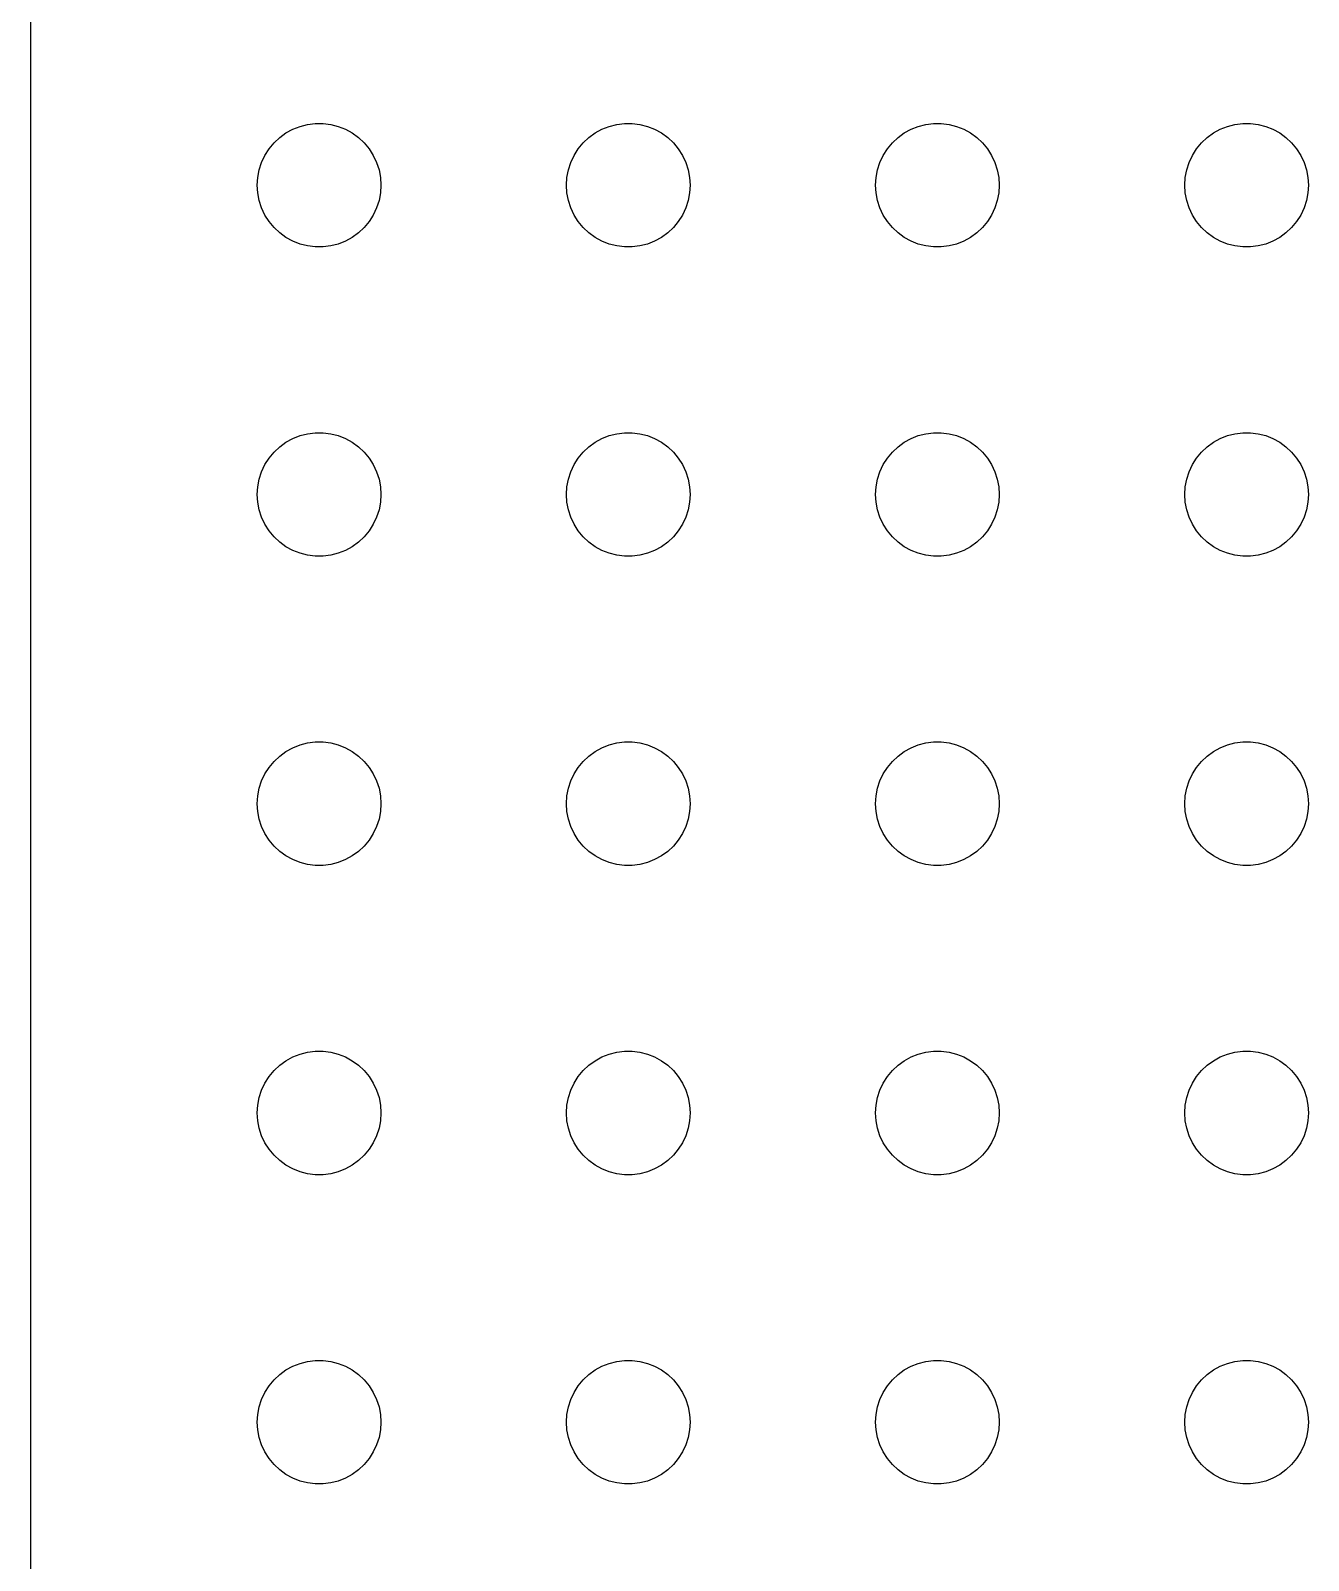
# Model space of a CAD drawing. Header units: metres. Extents: x -150 to 150, y -149 to 149.
# Drawn here: x -149.5 to -118.5, y -40.85 to -3.75 of the extents above; entities that cross this region are included whole.
import ezdxf

# ---------------------------------------------------------------- set-up
doc = ezdxf.new("R2010")
doc.units = ezdxf.units.M

msp = doc.modelspace()

# ---------------------------------------------------------------- linework, layer by layer
for p, q in [((-149.5, 144.5), (-149.5, -144.5)), ((-143.456, -6.34422), (-143.304, -6.23351)), ((-143.304, -6.23351), (-143.139, -6.14275)), ((-143.139, -6.14275), (-142.964, -6.07341)), ((-142.964, -6.07341), (-142.781, -6.02657)), ((-142.781, -6.02657), (-142.594, -6.00294)), ((-142.594, -6.00294), (-142.406, -6.00294)), ((-142.406, -6.00294), (-142.219, -6.02657)), ((-142.219, -6.02657), (-142.036, -6.07341)), ((-142.036, -6.07341), (-141.861, -6.14275)), ((-141.861, -6.14275), (-141.696, -6.23351)), ((-141.696, -6.23351), (-141.544, -6.34422)), ((-135.956, -6.34422), (-135.804, -6.23351)), ((-135.804, -6.23351), (-135.639, -6.14275)), ((-135.639, -6.14275), (-135.464, -6.07341)), ((-135.464, -6.07341), (-135.281, -6.02657)), ((-135.281, -6.02657), (-135.094, -6.00294)), ((-135.094, -6.00294), (-134.906, -6.00294)), ((-134.906, -6.00294), (-134.719, -6.02657)), ((-134.719, -6.02657), (-134.536, -6.07341)), ((-134.536, -6.07341), (-134.361, -6.14275)), ((-134.361, -6.14275), (-134.196, -6.23351)), ((-134.196, -6.23351), (-134.044, -6.34422)), ((-128.456, -6.34422), (-128.304, -6.23351)), ((-128.304, -6.23351), (-128.139, -6.14275)), ((-128.139, -6.14275), (-127.964, -6.07341)), ((-127.964, -6.07341), (-127.781, -6.02657)), ((-127.781, -6.02657), (-127.594, -6.00294)), ((-127.594, -6.00294), (-127.406, -6.00294)), ((-127.406, -6.00294), (-127.219, -6.02657)), ((-127.219, -6.02657), (-127.036, -6.07341)), ((-127.036, -6.07341), (-126.861, -6.14275)), ((-126.861, -6.14275), (-126.696, -6.23351)), ((-126.696, -6.23351), (-126.544, -6.34422)), ((-120.956, -6.34422), (-120.804, -6.23351)), ((-120.804, -6.23351), (-120.639, -6.14275)), ((-120.639, -6.14275), (-120.464, -6.07341)), ((-120.464, -6.07341), (-120.281, -6.02657)), ((-120.281, -6.02657), (-120.094, -6.00294)), ((-120.094, -6.00294), (-119.906, -6.00294)), ((-119.906, -6.00294), (-119.719, -6.02657)), ((-119.719, -6.02657), (-119.536, -6.07341)), ((-119.536, -6.07341), (-119.361, -6.14275)), ((-119.361, -6.14275), (-119.196, -6.23351)), ((-119.196, -6.23351), (-119.044, -6.34422)), ((-143.814, -6.77736), (-143.714, -6.61832)), ((-143.714, -6.61832), (-143.593, -6.47318)), ((-143.593, -6.47318), (-143.456, -6.34422)), ((-141.544, -6.34422), (-141.407, -6.47318)), ((-141.407, -6.47318), (-141.286, -6.61832)), ((-141.286, -6.61832), (-141.186, -6.77736)), ((-136.314, -6.77736), (-136.214, -6.61832)), ((-136.214, -6.61832), (-136.093, -6.47318)), ((-136.093, -6.47318), (-135.956, -6.34422)), ((-134.044, -6.34422), (-133.907, -6.47318)), ((-133.907, -6.47318), (-133.786, -6.61832)), ((-133.786, -6.61832), (-133.686, -6.77736)), ((-128.814, -6.77736), (-128.714, -6.61832)), ((-128.714, -6.61832), (-128.593, -6.47318)), ((-128.593, -6.47318), (-128.456, -6.34422)), ((-126.544, -6.34422), (-126.407, -6.47318)), ((-126.407, -6.47318), (-126.286, -6.61832)), ((-126.286, -6.61832), (-126.186, -6.77736)), ((-121.314, -6.77736), (-121.214, -6.61832)), ((-121.214, -6.61832), (-121.093, -6.47318)), ((-121.093, -6.47318), (-120.956, -6.34422)), ((-119.044, -6.34422), (-118.907, -6.47318)), ((-118.907, -6.47318), (-118.786, -6.61832)), ((-118.786, -6.61832), (-118.686, -6.77736)), ((-143.953, -7.12695), (-143.895, -6.9478)), ((-143.895, -6.9478), (-143.814, -6.77736)), ((-141.186, -6.77736), (-141.105, -6.9478)), ((-141.105, -6.9478), (-141.047, -7.12695)), ((-136.453, -7.12695), (-136.395, -6.9478)), ((-136.395, -6.9478), (-136.314, -6.77736)), ((-133.686, -6.77736), (-133.605, -6.9478)), ((-133.605, -6.9478), (-133.547, -7.12695)), ((-128.953, -7.12695), (-128.895, -6.9478)), ((-128.895, -6.9478), (-128.814, -6.77736)), ((-126.186, -6.77736), (-126.105, -6.9478)), ((-126.105, -6.9478), (-126.047, -7.12695)), ((-121.453, -7.12695), (-121.395, -6.9478)), ((-121.395, -6.9478), (-121.314, -6.77736)), ((-118.686, -6.77736), (-118.605, -6.9478)), ((-118.605, -6.9478), (-118.547, -7.12695)), ((-144, -7.5), (-143.988, -7.312)), ((-143.988, -7.312), (-143.953, -7.12695)), ((-141.047, -7.12695), (-141.012, -7.312)), ((-141.012, -7.312), (-141, -7.5)), ((-136.5, -7.5), (-136.488, -7.312)), ((-136.488, -7.312), (-136.453, -7.12695)), ((-133.547, -7.12695), (-133.512, -7.312)), ((-133.512, -7.312), (-133.5, -7.5)), ((-129, -7.5), (-128.988, -7.312)), ((-128.988, -7.312), (-128.953, -7.12695)), ((-126.047, -7.12695), (-126.012, -7.312)), ((-126.012, -7.312), (-126, -7.5)), ((-121.5, -7.5), (-121.488, -7.312)), ((-121.488, -7.312), (-121.453, -7.12695)), ((-118.547, -7.12695), (-118.512, -7.312)), ((-118.512, -7.312), (-118.5, -7.5)), ((-143.988, -7.68799), (-144, -7.5)), ((-143.953, -7.87303), (-143.988, -7.68799)), ((-141.012, -7.68799), (-141.047, -7.87303)), ((-141, -7.5), (-141.012, -7.68799)), ((-136.488, -7.68799), (-136.5, -7.5)), ((-136.453, -7.87303), (-136.488, -7.68799)), ((-133.512, -7.68799), (-133.547, -7.87303)), ((-133.5, -7.5), (-133.512, -7.68799)), ((-128.988, -7.68799), (-129, -7.5)), ((-128.953, -7.87303), (-128.988, -7.68799)), ((-126.012, -7.68799), (-126.047, -7.87303)), ((-126, -7.5), (-126.012, -7.68799)), ((-121.488, -7.68799), (-121.5, -7.5)), ((-121.453, -7.87303), (-121.488, -7.68799)), ((-118.512, -7.68799), (-118.547, -7.87303)), ((-118.5, -7.5), (-118.512, -7.68799)), ((-143.895, -8.05219), (-143.953, -7.87303)), ((-143.814, -8.22263), (-143.895, -8.05219)), ((-141.105, -8.05219), (-141.186, -8.22263)), ((-141.047, -7.87303), (-141.105, -8.05219)), ((-136.395, -8.05219), (-136.453, -7.87303)), ((-136.314, -8.22263), (-136.395, -8.05219)), ((-133.605, -8.05219), (-133.686, -8.22263)), ((-133.547, -7.87303), (-133.605, -8.05219)), ((-128.895, -8.05219), (-128.953, -7.87303)), ((-128.814, -8.22263), (-128.895, -8.05219)), ((-126.105, -8.05219), (-126.186, -8.22263)), ((-126.047, -7.87303), (-126.105, -8.05219)), ((-121.395, -8.05219), (-121.453, -7.87303)), ((-121.314, -8.22263), (-121.395, -8.05219)), ((-118.605, -8.05219), (-118.686, -8.22263)), ((-118.547, -7.87303), (-118.605, -8.05219)), ((-143.714, -8.38167), (-143.814, -8.22263)), ((-143.593, -8.52681), (-143.714, -8.38167)), ((-143.456, -8.65576), (-143.593, -8.52681)), ((-141.407, -8.52681), (-141.544, -8.65576)), ((-141.286, -8.38167), (-141.407, -8.52681)), ((-141.186, -8.22263), (-141.286, -8.38167)), ((-136.214, -8.38167), (-136.314, -8.22263)), ((-136.093, -8.52681), (-136.214, -8.38167)), ((-135.956, -8.65576), (-136.093, -8.52681)), ((-133.907, -8.52681), (-134.044, -8.65576)), ((-133.786, -8.38167), (-133.907, -8.52681)), ((-133.686, -8.22263), (-133.786, -8.38167)), ((-128.714, -8.38167), (-128.814, -8.22263)), ((-128.593, -8.52681), (-128.714, -8.38167)), ((-128.456, -8.65576), (-128.593, -8.52681)), ((-126.407, -8.52681), (-126.544, -8.65576)), ((-126.286, -8.38167), (-126.407, -8.52681)), ((-126.186, -8.22263), (-126.286, -8.38167)), ((-121.214, -8.38167), (-121.314, -8.22263)), ((-121.093, -8.52681), (-121.214, -8.38167)), ((-120.956, -8.65576), (-121.093, -8.52681)), ((-118.907, -8.52681), (-119.044, -8.65576)), ((-118.786, -8.38167), (-118.907, -8.52681)), ((-118.686, -8.22263), (-118.786, -8.38167)), ((-143.304, -8.76648), (-143.456, -8.65576)), ((-143.139, -8.85724), (-143.304, -8.76648)), ((-142.964, -8.92657), (-143.139, -8.85724)), ((-141.861, -8.85724), (-142.036, -8.92657)), ((-141.696, -8.76648), (-141.861, -8.85724)), ((-141.544, -8.65576), (-141.696, -8.76648)), ((-135.804, -8.76648), (-135.956, -8.65576)), ((-135.639, -8.85724), (-135.804, -8.76648)), ((-135.464, -8.92657), (-135.639, -8.85724)), ((-134.361, -8.85724), (-134.536, -8.92657)), ((-134.196, -8.76648), (-134.361, -8.85724)), ((-134.044, -8.65576), (-134.196, -8.76648)), ((-128.304, -8.76648), (-128.456, -8.65576)), ((-128.139, -8.85724), (-128.304, -8.76648)), ((-127.964, -8.92657), (-128.139, -8.85724)), ((-126.861, -8.85724), (-127.036, -8.92657)), ((-126.696, -8.76648), (-126.861, -8.85724)), ((-126.544, -8.65576), (-126.696, -8.76648)), ((-120.804, -8.76648), (-120.956, -8.65576)), ((-120.639, -8.85724), (-120.804, -8.76648)), ((-120.464, -8.92657), (-120.639, -8.85724)), ((-119.361, -8.85724), (-119.536, -8.92657)), ((-119.196, -8.76648), (-119.361, -8.85724)), ((-119.044, -8.65576), (-119.196, -8.76648)), ((-142.781, -8.97342), (-142.964, -8.92657)), ((-142.594, -8.99704), (-142.781, -8.97342)), ((-142.406, -8.99704), (-142.594, -8.99704)), ((-142.219, -8.97342), (-142.406, -8.99704)), ((-142.036, -8.92657), (-142.219, -8.97342)), ((-135.281, -8.97342), (-135.464, -8.92657)), ((-135.094, -8.99704), (-135.281, -8.97342)), ((-134.906, -8.99704), (-135.094, -8.99704)), ((-134.719, -8.97342), (-134.906, -8.99704)), ((-134.536, -8.92657), (-134.719, -8.97342)), ((-127.781, -8.97342), (-127.964, -8.92657)), ((-127.594, -8.99704), (-127.781, -8.97342)), ((-127.406, -8.99704), (-127.594, -8.99704)), ((-127.219, -8.97342), (-127.406, -8.99704)), ((-127.036, -8.92657), (-127.219, -8.97342)), ((-120.281, -8.97342), (-120.464, -8.92657)), ((-120.094, -8.99704), (-120.281, -8.97342)), ((-119.906, -8.99704), (-120.094, -8.99704)), ((-119.719, -8.97342), (-119.906, -8.99704)), ((-119.536, -8.92657), (-119.719, -8.97342)), ((-143.304, -13.7335), (-143.139, -13.6427)), ((-143.139, -13.6427), (-142.964, -13.5734)), ((-142.964, -13.5734), (-142.781, -13.5266)), ((-142.781, -13.5266), (-142.594, -13.5029)), ((-142.594, -13.5029), (-142.406, -13.5029)), ((-142.406, -13.5029), (-142.219, -13.5266)), ((-142.219, -13.5266), (-142.036, -13.5734)), ((-142.036, -13.5734), (-141.861, -13.6427)), ((-141.861, -13.6427), (-141.696, -13.7335)), ((-135.804, -13.7335), (-135.639, -13.6427)), ((-135.639, -13.6427), (-135.464, -13.5734)), ((-135.464, -13.5734), (-135.281, -13.5266)), ((-135.281, -13.5266), (-135.094, -13.5029)), ((-135.094, -13.5029), (-134.906, -13.5029)), ((-134.906, -13.5029), (-134.719, -13.5266)), ((-134.719, -13.5266), (-134.536, -13.5734)), ((-134.536, -13.5734), (-134.361, -13.6427)), ((-134.361, -13.6427), (-134.196, -13.7335)), ((-128.304, -13.7335), (-128.139, -13.6427)), ((-128.139, -13.6427), (-127.964, -13.5734)), ((-127.964, -13.5734), (-127.781, -13.5266)), ((-127.781, -13.5266), (-127.594, -13.5029)), ((-127.594, -13.5029), (-127.406, -13.5029)), ((-127.406, -13.5029), (-127.219, -13.5266)), ((-127.219, -13.5266), (-127.036, -13.5734)), ((-127.036, -13.5734), (-126.861, -13.6427)), ((-126.861, -13.6427), (-126.696, -13.7335)), ((-120.804, -13.7335), (-120.639, -13.6427)), ((-120.639, -13.6427), (-120.464, -13.5734)), ((-120.464, -13.5734), (-120.281, -13.5266)), ((-120.281, -13.5266), (-120.094, -13.5029)), ((-120.094, -13.5029), (-119.906, -13.5029)), ((-119.906, -13.5029), (-119.719, -13.5266)), ((-119.719, -13.5266), (-119.536, -13.5734)), ((-119.536, -13.5734), (-119.361, -13.6427)), ((-119.361, -13.6427), (-119.196, -13.7335)), ((-143.714, -14.1183), (-143.593, -13.9732)), ((-143.593, -13.9732), (-143.456, -13.8442)), ((-143.456, -13.8442), (-143.304, -13.7335)), ((-141.696, -13.7335), (-141.544, -13.8442)), ((-141.544, -13.8442), (-141.407, -13.9732)), ((-141.407, -13.9732), (-141.286, -14.1183)), ((-136.214, -14.1183), (-136.093, -13.9732)), ((-136.093, -13.9732), (-135.956, -13.8442)), ((-135.956, -13.8442), (-135.804, -13.7335)), ((-134.196, -13.7335), (-134.044, -13.8442)), ((-134.044, -13.8442), (-133.907, -13.9732)), ((-133.907, -13.9732), (-133.786, -14.1183)), ((-128.714, -14.1183), (-128.593, -13.9732)), ((-128.593, -13.9732), (-128.456, -13.8442)), ((-128.456, -13.8442), (-128.304, -13.7335)), ((-126.696, -13.7335), (-126.544, -13.8442)), ((-126.544, -13.8442), (-126.407, -13.9732)), ((-126.407, -13.9732), (-126.286, -14.1183)), ((-121.214, -14.1183), (-121.093, -13.9732)), ((-121.093, -13.9732), (-120.956, -13.8442)), ((-120.956, -13.8442), (-120.804, -13.7335)), ((-119.196, -13.7335), (-119.044, -13.8442)), ((-119.044, -13.8442), (-118.907, -13.9732)), ((-118.907, -13.9732), (-118.786, -14.1183)), ((-143.953, -14.627), (-143.895, -14.4478)), ((-143.895, -14.4478), (-143.814, -14.2774)), ((-143.814, -14.2774), (-143.714, -14.1183)), ((-141.286, -14.1183), (-141.186, -14.2774)), ((-141.186, -14.2774), (-141.105, -14.4478)), ((-141.105, -14.4478), (-141.047, -14.627)), ((-136.453, -14.627), (-136.395, -14.4478)), ((-136.395, -14.4478), (-136.314, -14.2774)), ((-136.314, -14.2774), (-136.214, -14.1183)), ((-133.786, -14.1183), (-133.686, -14.2774)), ((-133.686, -14.2774), (-133.605, -14.4478)), ((-133.605, -14.4478), (-133.547, -14.627)), ((-128.953, -14.627), (-128.895, -14.4478)), ((-128.895, -14.4478), (-128.814, -14.2774)), ((-128.814, -14.2774), (-128.714, -14.1183)), ((-126.286, -14.1183), (-126.186, -14.2774)), ((-126.186, -14.2774), (-126.105, -14.4478)), ((-126.105, -14.4478), (-126.047, -14.627)), ((-121.453, -14.627), (-121.395, -14.4478)), ((-121.395, -14.4478), (-121.314, -14.2774)), ((-121.314, -14.2774), (-121.214, -14.1183)), ((-118.786, -14.1183), (-118.686, -14.2774)), ((-118.686, -14.2774), (-118.605, -14.4478)), ((-118.605, -14.4478), (-118.547, -14.627)), ((-144, -15), (-143.988, -14.812)), ((-143.988, -14.812), (-143.953, -14.627)), ((-141.047, -14.627), (-141.012, -14.812)), ((-141.012, -14.812), (-141, -15)), ((-136.5, -15), (-136.488, -14.812)), ((-136.488, -14.812), (-136.453, -14.627)), ((-133.547, -14.627), (-133.512, -14.812)), ((-133.512, -14.812), (-133.5, -15)), ((-129, -15), (-128.988, -14.812)), ((-128.988, -14.812), (-128.953, -14.627)), ((-126.047, -14.627), (-126.012, -14.812)), ((-126.012, -14.812), (-126, -15)), ((-121.5, -15), (-121.488, -14.812)), ((-121.488, -14.812), (-121.453, -14.627)), ((-118.547, -14.627), (-118.512, -14.812)), ((-118.512, -14.812), (-118.5, -15)), ((-143.988, -15.188), (-144, -15)), ((-143.953, -15.373), (-143.988, -15.188)), ((-141.012, -15.188), (-141.047, -15.373)), ((-141, -15), (-141.012, -15.188)), ((-136.488, -15.188), (-136.5, -15)), ((-136.453, -15.373), (-136.488, -15.188)), ((-133.512, -15.188), (-133.547, -15.373)), ((-133.5, -15), (-133.512, -15.188)), ((-128.988, -15.188), (-129, -15)), ((-128.953, -15.373), (-128.988, -15.188)), ((-126.012, -15.188), (-126.047, -15.373)), ((-126, -15), (-126.012, -15.188)), ((-121.488, -15.188), (-121.5, -15)), ((-121.453, -15.373), (-121.488, -15.188)), ((-118.512, -15.188), (-118.547, -15.373)), ((-118.5, -15), (-118.512, -15.188)), ((-143.895, -15.5522), (-143.953, -15.373)), ((-143.814, -15.7226), (-143.895, -15.5522)), ((-141.105, -15.5522), (-141.186, -15.7226)), ((-141.047, -15.373), (-141.105, -15.5522)), ((-136.395, -15.5522), (-136.453, -15.373)), ((-136.314, -15.7226), (-136.395, -15.5522)), ((-133.605, -15.5522), (-133.686, -15.7226)), ((-133.547, -15.373), (-133.605, -15.5522)), ((-128.895, -15.5522), (-128.953, -15.373)), ((-128.814, -15.7226), (-128.895, -15.5522)), ((-126.105, -15.5522), (-126.186, -15.7226)), ((-126.047, -15.373), (-126.105, -15.5522)), ((-121.395, -15.5522), (-121.453, -15.373)), ((-121.314, -15.7226), (-121.395, -15.5522)), ((-118.605, -15.5522), (-118.686, -15.7226)), ((-118.547, -15.373), (-118.605, -15.5522)), ((-143.714, -15.8817), (-143.814, -15.7226)), ((-143.593, -16.0268), (-143.714, -15.8817)), ((-141.286, -15.8817), (-141.407, -16.0268)), ((-141.186, -15.7226), (-141.286, -15.8817)), ((-136.214, -15.8817), (-136.314, -15.7226)), ((-136.093, -16.0268), (-136.214, -15.8817)), ((-133.786, -15.8817), (-133.907, -16.0268)), ((-133.686, -15.7226), (-133.786, -15.8817)), ((-128.714, -15.8817), (-128.814, -15.7226)), ((-128.593, -16.0268), (-128.714, -15.8817)), ((-126.286, -15.8817), (-126.407, -16.0268)), ((-126.186, -15.7226), (-126.286, -15.8817)), ((-121.214, -15.8817), (-121.314, -15.7226)), ((-121.093, -16.0268), (-121.214, -15.8817)), ((-118.786, -15.8817), (-118.907, -16.0268)), ((-118.686, -15.7226), (-118.786, -15.8817)), ((-143.456, -16.1558), (-143.593, -16.0268)), ((-143.304, -16.2665), (-143.456, -16.1558)), ((-143.139, -16.3572), (-143.304, -16.2665)), ((-141.696, -16.2665), (-141.861, -16.3572)), ((-141.544, -16.1558), (-141.696, -16.2665)), ((-141.407, -16.0268), (-141.544, -16.1558)), ((-135.956, -16.1558), (-136.093, -16.0268)), ((-135.804, -16.2665), (-135.956, -16.1558)), ((-135.639, -16.3572), (-135.804, -16.2665)), ((-134.196, -16.2665), (-134.361, -16.3572)), ((-134.044, -16.1558), (-134.196, -16.2665)), ((-133.907, -16.0268), (-134.044, -16.1558)), ((-128.456, -16.1558), (-128.593, -16.0268)), ((-128.304, -16.2665), (-128.456, -16.1558)), ((-128.139, -16.3572), (-128.304, -16.2665)), ((-126.696, -16.2665), (-126.861, -16.3572)), ((-126.544, -16.1558), (-126.696, -16.2665)), ((-126.407, -16.0268), (-126.544, -16.1558)), ((-120.956, -16.1558), (-121.093, -16.0268)), ((-120.804, -16.2665), (-120.956, -16.1558)), ((-120.639, -16.3572), (-120.804, -16.2665)), ((-119.196, -16.2665), (-119.361, -16.3572)), ((-119.044, -16.1558), (-119.196, -16.2665)), ((-118.907, -16.0268), (-119.044, -16.1558)), ((-142.964, -16.4266), (-143.139, -16.3572)), ((-142.781, -16.4734), (-142.964, -16.4266)), ((-142.594, -16.497), (-142.781, -16.4734)), ((-142.406, -16.497), (-142.594, -16.497)), ((-142.219, -16.4734), (-142.406, -16.497)), ((-142.036, -16.4266), (-142.219, -16.4734)), ((-141.861, -16.3572), (-142.036, -16.4266)), ((-135.464, -16.4266), (-135.639, -16.3572)), ((-135.281, -16.4734), (-135.464, -16.4266)), ((-135.094, -16.497), (-135.281, -16.4734)), ((-134.906, -16.497), (-135.094, -16.497)), ((-134.719, -16.4734), (-134.906, -16.497)), ((-134.536, -16.4266), (-134.719, -16.4734)), ((-134.361, -16.3572), (-134.536, -16.4266)), ((-127.964, -16.4266), (-128.139, -16.3572)), ((-127.781, -16.4734), (-127.964, -16.4266)), ((-127.594, -16.497), (-127.781, -16.4734)), ((-127.406, -16.497), (-127.594, -16.497)), ((-127.219, -16.4734), (-127.406, -16.497)), ((-127.036, -16.4266), (-127.219, -16.4734)), ((-126.861, -16.3572), (-127.036, -16.4266)), ((-120.464, -16.4266), (-120.639, -16.3572)), ((-120.281, -16.4734), (-120.464, -16.4266)), ((-120.094, -16.497), (-120.281, -16.4734)), ((-119.906, -16.497), (-120.094, -16.497)), ((-119.719, -16.4734), (-119.906, -16.497)), ((-119.536, -16.4266), (-119.719, -16.4734)), ((-119.361, -16.3572), (-119.536, -16.4266)), ((-143.304, -21.2335), (-143.139, -21.1427)), ((-143.139, -21.1427), (-142.964, -21.0734)), ((-142.964, -21.0734), (-142.781, -21.0266)), ((-142.781, -21.0266), (-142.594, -21.003)), ((-142.594, -21.003), (-142.406, -21.003)), ((-142.406, -21.003), (-142.219, -21.0266)), ((-142.219, -21.0266), (-142.036, -21.0734)), ((-142.036, -21.0734), (-141.861, -21.1427)), ((-141.861, -21.1427), (-141.696, -21.2335)), ((-135.804, -21.2335), (-135.639, -21.1427)), ((-135.639, -21.1427), (-135.464, -21.0734)), ((-135.464, -21.0734), (-135.281, -21.0266)), ((-135.281, -21.0266), (-135.094, -21.003)), ((-135.094, -21.003), (-134.906, -21.003)), ((-134.906, -21.003), (-134.719, -21.0266)), ((-134.719, -21.0266), (-134.536, -21.0734)), ((-134.536, -21.0734), (-134.361, -21.1427)), ((-134.361, -21.1427), (-134.196, -21.2335)), ((-128.304, -21.2335), (-128.139, -21.1427)), ((-128.139, -21.1427), (-127.964, -21.0734)), ((-127.964, -21.0734), (-127.781, -21.0266)), ((-127.781, -21.0266), (-127.594, -21.003)), ((-127.594, -21.003), (-127.406, -21.003)), ((-127.406, -21.003), (-127.219, -21.0266)), ((-127.219, -21.0266), (-127.036, -21.0734)), ((-127.036, -21.0734), (-126.861, -21.1427)), ((-126.861, -21.1427), (-126.696, -21.2335)), ((-120.804, -21.2335), (-120.639, -21.1427)), ((-120.639, -21.1427), (-120.464, -21.0734)), ((-120.464, -21.0734), (-120.281, -21.0266)), ((-120.281, -21.0266), (-120.094, -21.003)), ((-120.094, -21.003), (-119.906, -21.003)), ((-119.906, -21.003), (-119.719, -21.0266)), ((-119.719, -21.0266), (-119.536, -21.0734)), ((-119.536, -21.0734), (-119.361, -21.1427)), ((-119.361, -21.1427), (-119.196, -21.2335)), ((-143.714, -21.6183), (-143.593, -21.4732)), ((-143.593, -21.4732), (-143.456, -21.3442)), ((-143.456, -21.3442), (-143.304, -21.2335)), ((-141.696, -21.2335), (-141.544, -21.3442)), ((-141.544, -21.3442), (-141.407, -21.4732)), ((-141.407, -21.4732), (-141.286, -21.6183)), ((-136.214, -21.6183), (-136.093, -21.4732)), ((-136.093, -21.4732), (-135.956, -21.3442)), ((-135.956, -21.3442), (-135.804, -21.2335)), ((-134.196, -21.2335), (-134.044, -21.3442)), ((-134.044, -21.3442), (-133.907, -21.4732)), ((-133.907, -21.4732), (-133.786, -21.6183)), ((-128.714, -21.6183), (-128.593, -21.4732)), ((-128.593, -21.4732), (-128.456, -21.3442)), ((-128.456, -21.3442), (-128.304, -21.2335)), ((-126.696, -21.2335), (-126.544, -21.3442)), ((-126.544, -21.3442), (-126.407, -21.4732)), ((-126.407, -21.4732), (-126.286, -21.6183)), ((-121.214, -21.6183), (-121.093, -21.4732)), ((-121.093, -21.4732), (-120.956, -21.3442)), ((-120.956, -21.3442), (-120.804, -21.2335)), ((-119.196, -21.2335), (-119.044, -21.3442)), ((-119.044, -21.3442), (-118.907, -21.4732)), ((-118.907, -21.4732), (-118.786, -21.6183)), ((-143.895, -21.9478), (-143.814, -21.7774)), ((-143.814, -21.7774), (-143.714, -21.6183)), ((-141.286, -21.6183), (-141.186, -21.7774)), ((-141.186, -21.7774), (-141.105, -21.9478)), ((-136.395, -21.9478), (-136.314, -21.7774)), ((-136.314, -21.7774), (-136.214, -21.6183)), ((-133.786, -21.6183), (-133.686, -21.7774)), ((-133.686, -21.7774), (-133.605, -21.9478)), ((-128.895, -21.9478), (-128.814, -21.7774)), ((-128.814, -21.7774), (-128.714, -21.6183)), ((-126.286, -21.6183), (-126.186, -21.7774)), ((-126.186, -21.7774), (-126.105, -21.9478)), ((-121.395, -21.9478), (-121.314, -21.7774)), ((-121.314, -21.7774), (-121.214, -21.6183)), ((-118.786, -21.6183), (-118.686, -21.7774)), ((-118.686, -21.7774), (-118.605, -21.9478)), ((-143.988, -22.312), (-143.953, -22.127)), ((-143.953, -22.127), (-143.895, -21.9478)), ((-141.105, -21.9478), (-141.047, -22.127)), ((-141.047, -22.127), (-141.012, -22.312)), ((-136.488, -22.312), (-136.453, -22.127)), ((-136.453, -22.127), (-136.395, -21.9478)), ((-133.605, -21.9478), (-133.547, -22.127)), ((-133.547, -22.127), (-133.512, -22.312)), ((-128.988, -22.312), (-128.953, -22.127)), ((-128.953, -22.127), (-128.895, -21.9478)), ((-126.105, -21.9478), (-126.047, -22.127)), ((-126.047, -22.127), (-126.012, -22.312)), ((-121.488, -22.312), (-121.453, -22.127)), ((-121.453, -22.127), (-121.395, -21.9478)), ((-118.605, -21.9478), (-118.547, -22.127)), ((-118.547, -22.127), (-118.512, -22.312)), ((-144, -22.5), (-143.988, -22.312)), ((-143.988, -22.688), (-144, -22.5)), ((-141.012, -22.312), (-141, -22.5)), ((-141, -22.5), (-141.012, -22.688)), ((-136.5, -22.5), (-136.488, -22.312)), ((-136.488, -22.688), (-136.5, -22.5)), ((-133.512, -22.312), (-133.5, -22.5)), ((-133.5, -22.5), (-133.512, -22.688)), ((-129, -22.5), (-128.988, -22.312)), ((-128.988, -22.688), (-129, -22.5)), ((-126.012, -22.312), (-126, -22.5)), ((-126, -22.5), (-126.012, -22.688)), ((-121.5, -22.5), (-121.488, -22.312)), ((-121.488, -22.688), (-121.5, -22.5)), ((-118.512, -22.312), (-118.5, -22.5)), ((-118.5, -22.5), (-118.512, -22.688)), ((-143.953, -22.873), (-143.988, -22.688)), ((-143.895, -23.0522), (-143.953, -22.873)), ((-141.047, -22.873), (-141.105, -23.0522)), ((-141.012, -22.688), (-141.047, -22.873)), ((-136.453, -22.873), (-136.488, -22.688)), ((-136.395, -23.0522), (-136.453, -22.873)), ((-133.547, -22.873), (-133.605, -23.0522)), ((-133.512, -22.688), (-133.547, -22.873)), ((-128.953, -22.873), (-128.988, -22.688)), ((-128.895, -23.0522), (-128.953, -22.873)), ((-126.047, -22.873), (-126.105, -23.0522)), ((-126.012, -22.688), (-126.047, -22.873)), ((-121.453, -22.873), (-121.488, -22.688)), ((-121.395, -23.0522), (-121.453, -22.873)), ((-118.547, -22.873), (-118.605, -23.0522)), ((-118.512, -22.688), (-118.547, -22.873)), ((-143.814, -23.2226), (-143.895, -23.0522)), ((-143.714, -23.3817), (-143.814, -23.2226)), ((-141.186, -23.2226), (-141.286, -23.3817)), ((-141.105, -23.0522), (-141.186, -23.2226)), ((-136.314, -23.2226), (-136.395, -23.0522)), ((-136.214, -23.3817), (-136.314, -23.2226)), ((-133.686, -23.2226), (-133.786, -23.3817)), ((-133.605, -23.0522), (-133.686, -23.2226)), ((-128.814, -23.2226), (-128.895, -23.0522)), ((-128.714, -23.3817), (-128.814, -23.2226)), ((-126.186, -23.2226), (-126.286, -23.3817)), ((-126.105, -23.0522), (-126.186, -23.2226)), ((-121.314, -23.2226), (-121.395, -23.0522)), ((-121.214, -23.3817), (-121.314, -23.2226)), ((-118.686, -23.2226), (-118.786, -23.3817)), ((-118.605, -23.0522), (-118.686, -23.2226)), ((-143.593, -23.5268), (-143.714, -23.3817)), ((-143.456, -23.6558), (-143.593, -23.5268)), ((-143.304, -23.7665), (-143.456, -23.6558)), ((-141.544, -23.6558), (-141.696, -23.7665)), ((-141.407, -23.5268), (-141.544, -23.6558)), ((-141.286, -23.3817), (-141.407, -23.5268)), ((-136.093, -23.5268), (-136.214, -23.3817)), ((-135.956, -23.6558), (-136.093, -23.5268)), ((-135.804, -23.7665), (-135.956, -23.6558)), ((-134.044, -23.6558), (-134.196, -23.7665)), ((-133.907, -23.5268), (-134.044, -23.6558)), ((-133.786, -23.3817), (-133.907, -23.5268)), ((-128.593, -23.5268), (-128.714, -23.3817)), ((-128.456, -23.6558), (-128.593, -23.5268)), ((-128.304, -23.7665), (-128.456, -23.6558)), ((-126.544, -23.6558), (-126.696, -23.7665)), ((-126.407, -23.5268), (-126.544, -23.6558)), ((-126.286, -23.3817), (-126.407, -23.5268)), ((-121.093, -23.5268), (-121.214, -23.3817)), ((-120.956, -23.6558), (-121.093, -23.5268)), ((-120.804, -23.7665), (-120.956, -23.6558)), ((-119.044, -23.6558), (-119.196, -23.7665)), ((-118.907, -23.5268), (-119.044, -23.6558)), ((-118.786, -23.3817), (-118.907, -23.5268)), ((-143.139, -23.8572), (-143.304, -23.7665)), ((-142.964, -23.9266), (-143.139, -23.8572)), ((-142.781, -23.9734), (-142.964, -23.9266)), ((-142.594, -23.997), (-142.781, -23.9734)), ((-142.406, -23.997), (-142.594, -23.997)), ((-142.219, -23.9734), (-142.406, -23.997)), ((-142.036, -23.9266), (-142.219, -23.9734)), ((-141.861, -23.8572), (-142.036, -23.9266)), ((-141.696, -23.7665), (-141.861, -23.8572)), ((-135.639, -23.8572), (-135.804, -23.7665)), ((-135.464, -23.9266), (-135.639, -23.8572)), ((-135.281, -23.9734), (-135.464, -23.9266)), ((-135.094, -23.997), (-135.281, -23.9734)), ((-134.906, -23.997), (-135.094, -23.997)), ((-134.719, -23.9734), (-134.906, -23.997)), ((-134.536, -23.9266), (-134.719, -23.9734)), ((-134.361, -23.8572), (-134.536, -23.9266)), ((-134.196, -23.7665), (-134.361, -23.8572)), ((-128.139, -23.8572), (-128.304, -23.7665)), ((-127.964, -23.9266), (-128.139, -23.8572)), ((-127.781, -23.9734), (-127.964, -23.9266)), ((-127.594, -23.997), (-127.781, -23.9734)), ((-127.406, -23.997), (-127.594, -23.997)), ((-127.219, -23.9734), (-127.406, -23.997)), ((-127.036, -23.9266), (-127.219, -23.9734)), ((-126.861, -23.8572), (-127.036, -23.9266)), ((-126.696, -23.7665), (-126.861, -23.8572)), ((-120.639, -23.8572), (-120.804, -23.7665)), ((-120.464, -23.9266), (-120.639, -23.8572)), ((-120.281, -23.9734), (-120.464, -23.9266)), ((-120.094, -23.997), (-120.281, -23.9734)), ((-119.906, -23.997), (-120.094, -23.997)), ((-119.719, -23.9734), (-119.906, -23.997)), ((-119.536, -23.9266), (-119.719, -23.9734)), ((-119.361, -23.8572), (-119.536, -23.9266)), ((-119.196, -23.7665), (-119.361, -23.8572)), ((-142.964, -28.5734), (-142.781, -28.5266)), ((-142.781, -28.5266), (-142.594, -28.503)), ((-142.594, -28.503), (-142.406, -28.503)), ((-142.406, -28.503), (-142.219, -28.5266)), ((-142.219, -28.5266), (-142.036, -28.5734)), ((-135.464, -28.5734), (-135.281, -28.5266)), ((-135.281, -28.5266), (-135.094, -28.503)), ((-135.094, -28.503), (-134.906, -28.503)), ((-134.906, -28.503), (-134.719, -28.5266)), ((-134.719, -28.5266), (-134.536, -28.5734)), ((-127.964, -28.5734), (-127.781, -28.5266)), ((-127.781, -28.5266), (-127.594, -28.503)), ((-127.594, -28.503), (-127.406, -28.503)), ((-127.406, -28.503), (-127.219, -28.5266)), ((-127.219, -28.5266), (-127.036, -28.5734)), ((-120.464, -28.5734), (-120.281, -28.5266)), ((-120.281, -28.5266), (-120.094, -28.503)), ((-120.094, -28.503), (-119.906, -28.503)), ((-119.906, -28.503), (-119.719, -28.5266)), ((-119.719, -28.5266), (-119.536, -28.5734)), ((-143.593, -28.9732), (-143.456, -28.8442)), ((-143.456, -28.8442), (-143.304, -28.7335)), ((-143.304, -28.7335), (-143.139, -28.6427)), ((-143.139, -28.6427), (-142.964, -28.5734)), ((-142.036, -28.5734), (-141.861, -28.6427)), ((-141.861, -28.6427), (-141.696, -28.7335)), ((-141.696, -28.7335), (-141.544, -28.8442)), ((-141.544, -28.8442), (-141.407, -28.9732)), ((-136.093, -28.9732), (-135.956, -28.8442)), ((-135.956, -28.8442), (-135.804, -28.7335)), ((-135.804, -28.7335), (-135.639, -28.6427)), ((-135.639, -28.6427), (-135.464, -28.5734)), ((-134.536, -28.5734), (-134.361, -28.6427)), ((-134.361, -28.6427), (-134.196, -28.7335)), ((-134.196, -28.7335), (-134.044, -28.8442)), ((-134.044, -28.8442), (-133.907, -28.9732)), ((-128.593, -28.9732), (-128.456, -28.8442)), ((-128.456, -28.8442), (-128.304, -28.7335)), ((-128.304, -28.7335), (-128.139, -28.6427)), ((-128.139, -28.6427), (-127.964, -28.5734)), ((-127.036, -28.5734), (-126.861, -28.6427)), ((-126.861, -28.6427), (-126.696, -28.7335)), ((-126.696, -28.7335), (-126.544, -28.8442)), ((-126.544, -28.8442), (-126.407, -28.9732)), ((-121.093, -28.9732), (-120.956, -28.8442)), ((-120.956, -28.8442), (-120.804, -28.7335)), ((-120.804, -28.7335), (-120.639, -28.6427)), ((-120.639, -28.6427), (-120.464, -28.5734)), ((-119.536, -28.5734), (-119.361, -28.6427)), ((-119.361, -28.6427), (-119.196, -28.7335)), ((-119.196, -28.7335), (-119.044, -28.8442)), ((-119.044, -28.8442), (-118.907, -28.9732)), ((-143.895, -29.4478), (-143.814, -29.2774)), ((-143.814, -29.2774), (-143.714, -29.1183)), ((-143.714, -29.1183), (-143.593, -28.9732)), ((-141.407, -28.9732), (-141.286, -29.1183)), ((-141.286, -29.1183), (-141.186, -29.2774)), ((-141.186, -29.2774), (-141.105, -29.4478)), ((-136.395, -29.4478), (-136.314, -29.2774)), ((-136.314, -29.2774), (-136.214, -29.1183)), ((-136.214, -29.1183), (-136.093, -28.9732)), ((-133.907, -28.9732), (-133.786, -29.1183)), ((-133.786, -29.1183), (-133.686, -29.2774)), ((-133.686, -29.2774), (-133.605, -29.4478)), ((-128.895, -29.4478), (-128.814, -29.2774)), ((-128.814, -29.2774), (-128.714, -29.1183)), ((-128.714, -29.1183), (-128.593, -28.9732)), ((-126.407, -28.9732), (-126.286, -29.1183)), ((-126.286, -29.1183), (-126.186, -29.2774)), ((-126.186, -29.2774), (-126.105, -29.4478)), ((-121.395, -29.4478), (-121.314, -29.2774)), ((-121.314, -29.2774), (-121.214, -29.1183)), ((-121.214, -29.1183), (-121.093, -28.9732)), ((-118.907, -28.9732), (-118.786, -29.1183)), ((-118.786, -29.1183), (-118.686, -29.2774)), ((-118.686, -29.2774), (-118.605, -29.4478)), ((-143.988, -29.812), (-143.953, -29.627)), ((-143.953, -29.627), (-143.895, -29.4478)), ((-141.105, -29.4478), (-141.047, -29.627)), ((-141.047, -29.627), (-141.012, -29.812)), ((-136.488, -29.812), (-136.453, -29.627)), ((-136.453, -29.627), (-136.395, -29.4478)), ((-133.605, -29.4478), (-133.547, -29.627)), ((-133.547, -29.627), (-133.512, -29.812)), ((-128.988, -29.812), (-128.953, -29.627)), ((-128.953, -29.627), (-128.895, -29.4478)), ((-126.105, -29.4478), (-126.047, -29.627)), ((-126.047, -29.627), (-126.012, -29.812)), ((-121.488, -29.812), (-121.453, -29.627)), ((-121.453, -29.627), (-121.395, -29.4478)), ((-118.605, -29.4478), (-118.547, -29.627)), ((-118.547, -29.627), (-118.512, -29.812)), ((-144, -30), (-143.988, -29.812)), ((-143.988, -30.188), (-144, -30)), ((-141.012, -29.812), (-141, -30)), ((-141, -30), (-141.012, -30.188)), ((-136.5, -30), (-136.488, -29.812)), ((-136.488, -30.188), (-136.5, -30)), ((-133.512, -29.812), (-133.5, -30)), ((-133.5, -30), (-133.512, -30.188)), ((-129, -30), (-128.988, -29.812)), ((-128.988, -30.188), (-129, -30)), ((-126.012, -29.812), (-126, -30)), ((-126, -30), (-126.012, -30.188)), ((-121.5, -30), (-121.488, -29.812)), ((-121.488, -30.188), (-121.5, -30)), ((-118.512, -29.812), (-118.5, -30)), ((-118.5, -30), (-118.512, -30.188)), ((-143.953, -30.373), (-143.988, -30.188)), ((-143.895, -30.5522), (-143.953, -30.373)), ((-141.047, -30.373), (-141.105, -30.5522)), ((-141.012, -30.188), (-141.047, -30.373)), ((-136.453, -30.373), (-136.488, -30.188)), ((-136.395, -30.5522), (-136.453, -30.373)), ((-133.547, -30.373), (-133.605, -30.5522)), ((-133.512, -30.188), (-133.547, -30.373)), ((-128.953, -30.373), (-128.988, -30.188)), ((-128.895, -30.5522), (-128.953, -30.373)), ((-126.047, -30.373), (-126.105, -30.5522)), ((-126.012, -30.188), (-126.047, -30.373)), ((-121.453, -30.373), (-121.488, -30.188)), ((-121.395, -30.5522), (-121.453, -30.373)), ((-118.547, -30.373), (-118.605, -30.5522)), ((-118.512, -30.188), (-118.547, -30.373)), ((-143.814, -30.7226), (-143.895, -30.5522)), ((-143.714, -30.8817), (-143.814, -30.7226)), ((-141.186, -30.7226), (-141.286, -30.8817)), ((-141.105, -30.5522), (-141.186, -30.7226)), ((-136.314, -30.7226), (-136.395, -30.5522)), ((-136.214, -30.8817), (-136.314, -30.7226)), ((-133.686, -30.7226), (-133.786, -30.8817)), ((-133.605, -30.5522), (-133.686, -30.7226)), ((-128.814, -30.7226), (-128.895, -30.5522)), ((-128.714, -30.8817), (-128.814, -30.7226)), ((-126.186, -30.7226), (-126.286, -30.8817)), ((-126.105, -30.5522), (-126.186, -30.7226)), ((-121.314, -30.7226), (-121.395, -30.5522)), ((-121.214, -30.8817), (-121.314, -30.7226)), ((-118.686, -30.7226), (-118.786, -30.8817)), ((-118.605, -30.5522), (-118.686, -30.7226)), ((-143.593, -31.0268), (-143.714, -30.8817)), ((-143.456, -31.1558), (-143.593, -31.0268)), ((-143.304, -31.2665), (-143.456, -31.1558)), ((-141.544, -31.1558), (-141.696, -31.2665)), ((-141.407, -31.0268), (-141.544, -31.1558)), ((-141.286, -30.8817), (-141.407, -31.0268)), ((-136.093, -31.0268), (-136.214, -30.8817)), ((-135.956, -31.1558), (-136.093, -31.0268)), ((-135.804, -31.2665), (-135.956, -31.1558)), ((-134.044, -31.1558), (-134.196, -31.2665)), ((-133.907, -31.0268), (-134.044, -31.1558)), ((-133.786, -30.8817), (-133.907, -31.0268)), ((-128.593, -31.0268), (-128.714, -30.8817)), ((-128.456, -31.1558), (-128.593, -31.0268)), ((-128.304, -31.2665), (-128.456, -31.1558)), ((-126.544, -31.1558), (-126.696, -31.2665)), ((-126.407, -31.0268), (-126.544, -31.1558)), ((-126.286, -30.8817), (-126.407, -31.0268)), ((-121.093, -31.0268), (-121.214, -30.8817)), ((-120.956, -31.1558), (-121.093, -31.0268)), ((-120.804, -31.2665), (-120.956, -31.1558)), ((-119.044, -31.1558), (-119.196, -31.2665)), ((-118.907, -31.0268), (-119.044, -31.1558)), ((-118.786, -30.8817), (-118.907, -31.0268)), ((-143.139, -31.3572), (-143.304, -31.2665)), ((-142.964, -31.4266), (-143.139, -31.3572)), ((-142.781, -31.4734), (-142.964, -31.4266)), ((-142.594, -31.497), (-142.781, -31.4734)), ((-142.406, -31.497), (-142.594, -31.497)), ((-142.219, -31.4734), (-142.406, -31.497)), ((-142.036, -31.4266), (-142.219, -31.4734)), ((-141.861, -31.3572), (-142.036, -31.4266)), ((-141.696, -31.2665), (-141.861, -31.3572)), ((-135.639, -31.3572), (-135.804, -31.2665)), ((-135.464, -31.4266), (-135.639, -31.3572)), ((-135.281, -31.4734), (-135.464, -31.4266)), ((-135.094, -31.497), (-135.281, -31.4734)), ((-134.906, -31.497), (-135.094, -31.497)), ((-134.719, -31.4734), (-134.906, -31.497)), ((-134.536, -31.4266), (-134.719, -31.4734)), ((-134.361, -31.3572), (-134.536, -31.4266)), ((-134.196, -31.2665), (-134.361, -31.3572)), ((-128.139, -31.3572), (-128.304, -31.2665)), ((-127.964, -31.4266), (-128.139, -31.3572)), ((-127.781, -31.4734), (-127.964, -31.4266)), ((-127.594, -31.497), (-127.781, -31.4734)), ((-127.406, -31.497), (-127.594, -31.497)), ((-127.219, -31.4734), (-127.406, -31.497)), ((-127.036, -31.4266), (-127.219, -31.4734)), ((-126.861, -31.3572), (-127.036, -31.4266)), ((-126.696, -31.2665), (-126.861, -31.3572)), ((-120.639, -31.3572), (-120.804, -31.2665)), ((-120.464, -31.4266), (-120.639, -31.3572)), ((-120.281, -31.4734), (-120.464, -31.4266)), ((-120.094, -31.497), (-120.281, -31.4734)), ((-119.906, -31.497), (-120.094, -31.497)), ((-119.719, -31.4734), (-119.906, -31.497)), ((-119.536, -31.4266), (-119.719, -31.4734)), ((-119.361, -31.3572), (-119.536, -31.4266)), ((-119.196, -31.2665), (-119.361, -31.3572)), ((-143.593, -36.4732), (-143.456, -36.3442)), ((-143.456, -36.3442), (-143.304, -36.2335)), ((-143.304, -36.2335), (-143.139, -36.1428)), ((-143.139, -36.1428), (-142.964, -36.0734)), ((-142.964, -36.0734), (-142.781, -36.0266)), ((-142.781, -36.0266), (-142.594, -36.003)), ((-142.594, -36.003), (-142.406, -36.003)), ((-142.406, -36.003), (-142.219, -36.0266)), ((-142.219, -36.0266), (-142.036, -36.0734)), ((-142.036, -36.0734), (-141.861, -36.1428)), ((-141.861, -36.1428), (-141.696, -36.2335)), ((-141.696, -36.2335), (-141.544, -36.3442)), ((-141.544, -36.3442), (-141.407, -36.4732)), ((-136.093, -36.4732), (-135.956, -36.3442)), ((-135.956, -36.3442), (-135.804, -36.2335)), ((-135.804, -36.2335), (-135.639, -36.1428)), ((-135.639, -36.1428), (-135.464, -36.0734)), ((-135.464, -36.0734), (-135.281, -36.0266)), ((-135.281, -36.0266), (-135.094, -36.003)), ((-135.094, -36.003), (-134.906, -36.003)), ((-134.906, -36.003), (-134.719, -36.0266)), ((-134.719, -36.0266), (-134.536, -36.0734)), ((-134.536, -36.0734), (-134.361, -36.1428)), ((-134.361, -36.1428), (-134.196, -36.2335)), ((-134.196, -36.2335), (-134.044, -36.3442)), ((-134.044, -36.3442), (-133.907, -36.4732)), ((-128.593, -36.4732), (-128.456, -36.3442)), ((-128.456, -36.3442), (-128.304, -36.2335)), ((-128.304, -36.2335), (-128.139, -36.1428)), ((-128.139, -36.1428), (-127.964, -36.0734)), ((-127.964, -36.0734), (-127.781, -36.0266)), ((-127.781, -36.0266), (-127.594, -36.003)), ((-127.594, -36.003), (-127.406, -36.003)), ((-127.406, -36.003), (-127.219, -36.0266)), ((-127.219, -36.0266), (-127.036, -36.0734)), ((-127.036, -36.0734), (-126.861, -36.1428)), ((-126.861, -36.1428), (-126.696, -36.2335)), ((-126.696, -36.2335), (-126.544, -36.3442)), ((-126.544, -36.3442), (-126.407, -36.4732)), ((-121.093, -36.4732), (-120.956, -36.3442)), ((-120.956, -36.3442), (-120.804, -36.2335)), ((-120.804, -36.2335), (-120.639, -36.1428)), ((-120.639, -36.1428), (-120.464, -36.0734)), ((-120.464, -36.0734), (-120.281, -36.0266)), ((-120.281, -36.0266), (-120.094, -36.003)), ((-120.094, -36.003), (-119.906, -36.003)), ((-119.906, -36.003), (-119.719, -36.0266)), ((-119.719, -36.0266), (-119.536, -36.0734)), ((-119.536, -36.0734), (-119.361, -36.1428)), ((-119.361, -36.1428), (-119.196, -36.2335)), ((-119.196, -36.2335), (-119.044, -36.3442)), ((-119.044, -36.3442), (-118.907, -36.4732)), ((-143.814, -36.7774), (-143.714, -36.6183)), ((-143.714, -36.6183), (-143.593, -36.4732)), ((-141.407, -36.4732), (-141.286, -36.6183)), ((-141.286, -36.6183), (-141.186, -36.7774)), ((-136.314, -36.7774), (-136.214, -36.6183)), ((-136.214, -36.6183), (-136.093, -36.4732)), ((-133.907, -36.4732), (-133.786, -36.6183)), ((-133.786, -36.6183), (-133.686, -36.7774)), ((-128.814, -36.7774), (-128.714, -36.6183)), ((-128.714, -36.6183), (-128.593, -36.4732)), ((-126.407, -36.4732), (-126.286, -36.6183)), ((-126.286, -36.6183), (-126.186, -36.7774)), ((-121.314, -36.7774), (-121.214, -36.6183)), ((-121.214, -36.6183), (-121.093, -36.4732)), ((-118.907, -36.4732), (-118.786, -36.6183)), ((-118.786, -36.6183), (-118.686, -36.7774)), ((-143.953, -37.127), (-143.895, -36.9478)), ((-143.895, -36.9478), (-143.814, -36.7774)), ((-141.186, -36.7774), (-141.105, -36.9478)), ((-141.105, -36.9478), (-141.047, -37.127)), ((-136.453, -37.127), (-136.395, -36.9478)), ((-136.395, -36.9478), (-136.314, -36.7774)), ((-133.686, -36.7774), (-133.605, -36.9478)), ((-133.605, -36.9478), (-133.547, -37.127)), ((-128.953, -37.127), (-128.895, -36.9478)), ((-128.895, -36.9478), (-128.814, -36.7774)), ((-126.186, -36.7774), (-126.105, -36.9478)), ((-126.105, -36.9478), (-126.047, -37.127)), ((-121.453, -37.127), (-121.395, -36.9478)), ((-121.395, -36.9478), (-121.314, -36.7774)), ((-118.686, -36.7774), (-118.605, -36.9478)), ((-118.605, -36.9478), (-118.547, -37.127)), ((-144, -37.5), (-143.988, -37.312)), ((-143.988, -37.312), (-143.953, -37.127)), ((-141.047, -37.127), (-141.012, -37.312)), ((-141.012, -37.312), (-141, -37.5)), ((-136.5, -37.5), (-136.488, -37.312)), ((-136.488, -37.312), (-136.453, -37.127)), ((-133.547, -37.127), (-133.512, -37.312)), ((-133.512, -37.312), (-133.5, -37.5)), ((-129, -37.5), (-128.988, -37.312)), ((-128.988, -37.312), (-128.953, -37.127)), ((-126.047, -37.127), (-126.012, -37.312)), ((-126.012, -37.312), (-126, -37.5)), ((-121.5, -37.5), (-121.488, -37.312)), ((-121.488, -37.312), (-121.453, -37.127)), ((-118.547, -37.127), (-118.512, -37.312)), ((-118.512, -37.312), (-118.5, -37.5)), ((-143.988, -37.688), (-144, -37.5)), ((-143.953, -37.873), (-143.988, -37.688)), ((-141.012, -37.688), (-141.047, -37.873)), ((-141, -37.5), (-141.012, -37.688)), ((-136.488, -37.688), (-136.5, -37.5)), ((-136.453, -37.873), (-136.488, -37.688)), ((-133.512, -37.688), (-133.547, -37.873)), ((-133.5, -37.5), (-133.512, -37.688)), ((-128.988, -37.688), (-129, -37.5)), ((-128.953, -37.873), (-128.988, -37.688)), ((-126.012, -37.688), (-126.047, -37.873)), ((-126, -37.5), (-126.012, -37.688)), ((-121.488, -37.688), (-121.5, -37.5)), ((-121.453, -37.873), (-121.488, -37.688)), ((-118.512, -37.688), (-118.547, -37.873)), ((-118.5, -37.5), (-118.512, -37.688)), ((-143.895, -38.0522), (-143.953, -37.873)), ((-143.814, -38.2226), (-143.895, -38.0522)), ((-141.105, -38.0522), (-141.186, -38.2226)), ((-141.047, -37.873), (-141.105, -38.0522)), ((-136.395, -38.0522), (-136.453, -37.873)), ((-136.314, -38.2226), (-136.395, -38.0522)), ((-133.605, -38.0522), (-133.686, -38.2226)), ((-133.547, -37.873), (-133.605, -38.0522)), ((-128.895, -38.0522), (-128.953, -37.873)), ((-128.814, -38.2226), (-128.895, -38.0522)), ((-126.105, -38.0522), (-126.186, -38.2226)), ((-126.047, -37.873), (-126.105, -38.0522)), ((-121.395, -38.0522), (-121.453, -37.873)), ((-121.314, -38.2226), (-121.395, -38.0522)), ((-118.605, -38.0522), (-118.686, -38.2226)), ((-118.547, -37.873), (-118.605, -38.0522)), ((-143.714, -38.3817), (-143.814, -38.2226)), ((-143.593, -38.5268), (-143.714, -38.3817)), ((-143.456, -38.6558), (-143.593, -38.5268)), ((-141.407, -38.5268), (-141.544, -38.6558)), ((-141.286, -38.3817), (-141.407, -38.5268)), ((-141.186, -38.2226), (-141.286, -38.3817)), ((-136.214, -38.3817), (-136.314, -38.2226)), ((-136.093, -38.5268), (-136.214, -38.3817)), ((-135.956, -38.6558), (-136.093, -38.5268)), ((-133.907, -38.5268), (-134.044, -38.6558)), ((-133.786, -38.3817), (-133.907, -38.5268)), ((-133.686, -38.2226), (-133.786, -38.3817)), ((-128.714, -38.3817), (-128.814, -38.2226)), ((-128.593, -38.5268), (-128.714, -38.3817)), ((-128.456, -38.6558), (-128.593, -38.5268)), ((-126.407, -38.5268), (-126.544, -38.6558)), ((-126.286, -38.3817), (-126.407, -38.5268)), ((-126.186, -38.2226), (-126.286, -38.3817)), ((-121.214, -38.3817), (-121.314, -38.2226)), ((-121.093, -38.5268), (-121.214, -38.3817)), ((-120.956, -38.6558), (-121.093, -38.5268)), ((-118.907, -38.5268), (-119.044, -38.6558)), ((-118.786, -38.3817), (-118.907, -38.5268)), ((-118.686, -38.2226), (-118.786, -38.3817)), ((-143.304, -38.7665), (-143.456, -38.6558)), ((-143.139, -38.8572), (-143.304, -38.7665)), ((-142.964, -38.9266), (-143.139, -38.8572)), ((-142.781, -38.9734), (-142.964, -38.9266)), ((-142.036, -38.9266), (-142.219, -38.9734)), ((-141.861, -38.8572), (-142.036, -38.9266)), ((-141.696, -38.7665), (-141.861, -38.8572)), ((-141.544, -38.6558), (-141.696, -38.7665)), ((-135.804, -38.7665), (-135.956, -38.6558)), ((-135.639, -38.8572), (-135.804, -38.7665)), ((-135.464, -38.9266), (-135.639, -38.8572)), ((-135.281, -38.9734), (-135.464, -38.9266)), ((-134.536, -38.9266), (-134.719, -38.9734)), ((-134.361, -38.8572), (-134.536, -38.9266)), ((-134.196, -38.7665), (-134.361, -38.8572)), ((-134.044, -38.6558), (-134.196, -38.7665)), ((-128.304, -38.7665), (-128.456, -38.6558)), ((-128.139, -38.8572), (-128.304, -38.7665)), ((-127.964, -38.9266), (-128.139, -38.8572)), ((-127.781, -38.9734), (-127.964, -38.9266)), ((-127.036, -38.9266), (-127.219, -38.9734)), ((-126.861, -38.8572), (-127.036, -38.9266)), ((-126.696, -38.7665), (-126.861, -38.8572)), ((-126.544, -38.6558), (-126.696, -38.7665)), ((-120.804, -38.7665), (-120.956, -38.6558)), ((-120.639, -38.8572), (-120.804, -38.7665)), ((-120.464, -38.9266), (-120.639, -38.8572)), ((-120.281, -38.9734), (-120.464, -38.9266)), ((-119.536, -38.9266), (-119.719, -38.9734)), ((-119.361, -38.8572), (-119.536, -38.9266)), ((-119.196, -38.7665), (-119.361, -38.8572)), ((-119.044, -38.6558), (-119.196, -38.7665)), ((-142.594, -38.997), (-142.781, -38.9734)), ((-142.406, -38.997), (-142.594, -38.997)), ((-142.219, -38.9734), (-142.406, -38.997)), ((-135.094, -38.997), (-135.281, -38.9734)), ((-134.906, -38.997), (-135.094, -38.997)), ((-134.719, -38.9734), (-134.906, -38.997)), ((-127.594, -38.997), (-127.781, -38.9734)), ((-127.406, -38.997), (-127.594, -38.997)), ((-127.219, -38.9734), (-127.406, -38.997)), ((-120.094, -38.997), (-120.281, -38.9734)), ((-119.906, -38.997), (-120.094, -38.997)), ((-119.719, -38.9734), (-119.906, -38.997))]:
    msp.add_line(p, q)

doc.saveas('drawing.dxf')
